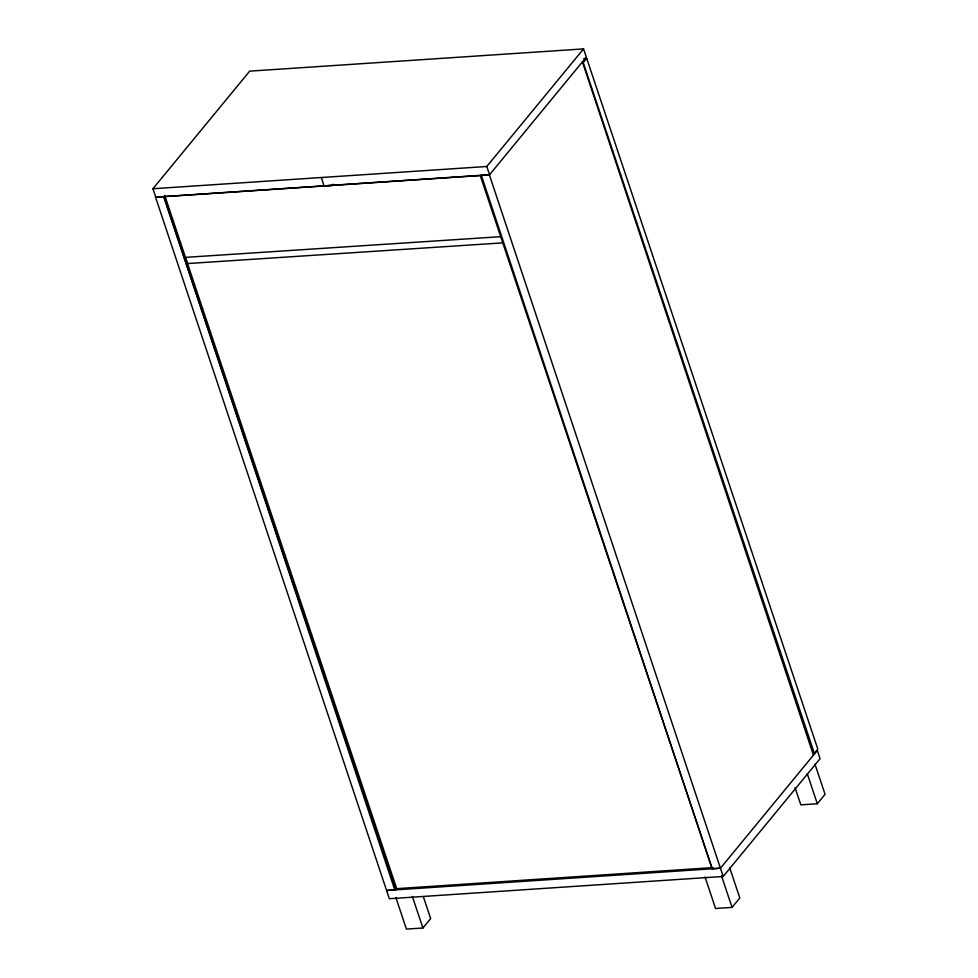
<?xml version="1.0" encoding="UTF-8"?>
<svg xmlns="http://www.w3.org/2000/svg" width="978" height="978" viewBox="0 0 978 978"><rect width="100%" height="100%" fill="white"/><g stroke="black" fill="none" stroke-linecap="round" stroke-linejoin="round"><path stroke-width="1.47" d="M155.698 196.994L152.935 188.742L249.671 71.15L583.536 48.9L586.299 57.152L489.403 174.928L155.539 197.177L389.33 898.721L723.194 876.471L820.077 758.683L817.327 750.432L720.431 868.22L386.567 890.469L394.806 889.931L163.791 196.639L155.539 197.177L489.562 174.744L486.799 166.492L583.536 48.9M333.229 184.243L332.263 185.417L324.011 185.954L321.407 177.507M481.31 175.294L712.18 868.757L720.431 868.22L723.194 876.471M586.714 58.387L583.218 62.629L814.344 753.378L817.828 749.136L586.714 58.387L583.768 58.582M713.158 867.572L396.701 888.672L395.723 889.846L163.791 196.639M395.87 897.523L406.432 929.1L422.912 928L430.675 918.574L423.462 897.046M705.004 876.924L715.566 908.501L732.057 907.401L739.808 897.975L729.722 867.828M795.065 787.632L800.835 804.857L817.315 803.757L825.065 794.332L814.98 764.185M152.935 188.742L486.799 166.492M500.504 236.688L185.38 257.373L187.446 263.559L502.57 242.874M807.229 773.61L817.315 803.757M721.483 875.823L732.057 907.401M480.247 175.551L712.18 868.757M412.349 896.423L422.912 928M164.756 195.466L396.701 888.672M582.423 61.858L813.451 755.15M489.403 174.928L720.431 868.22"/></g></svg>
